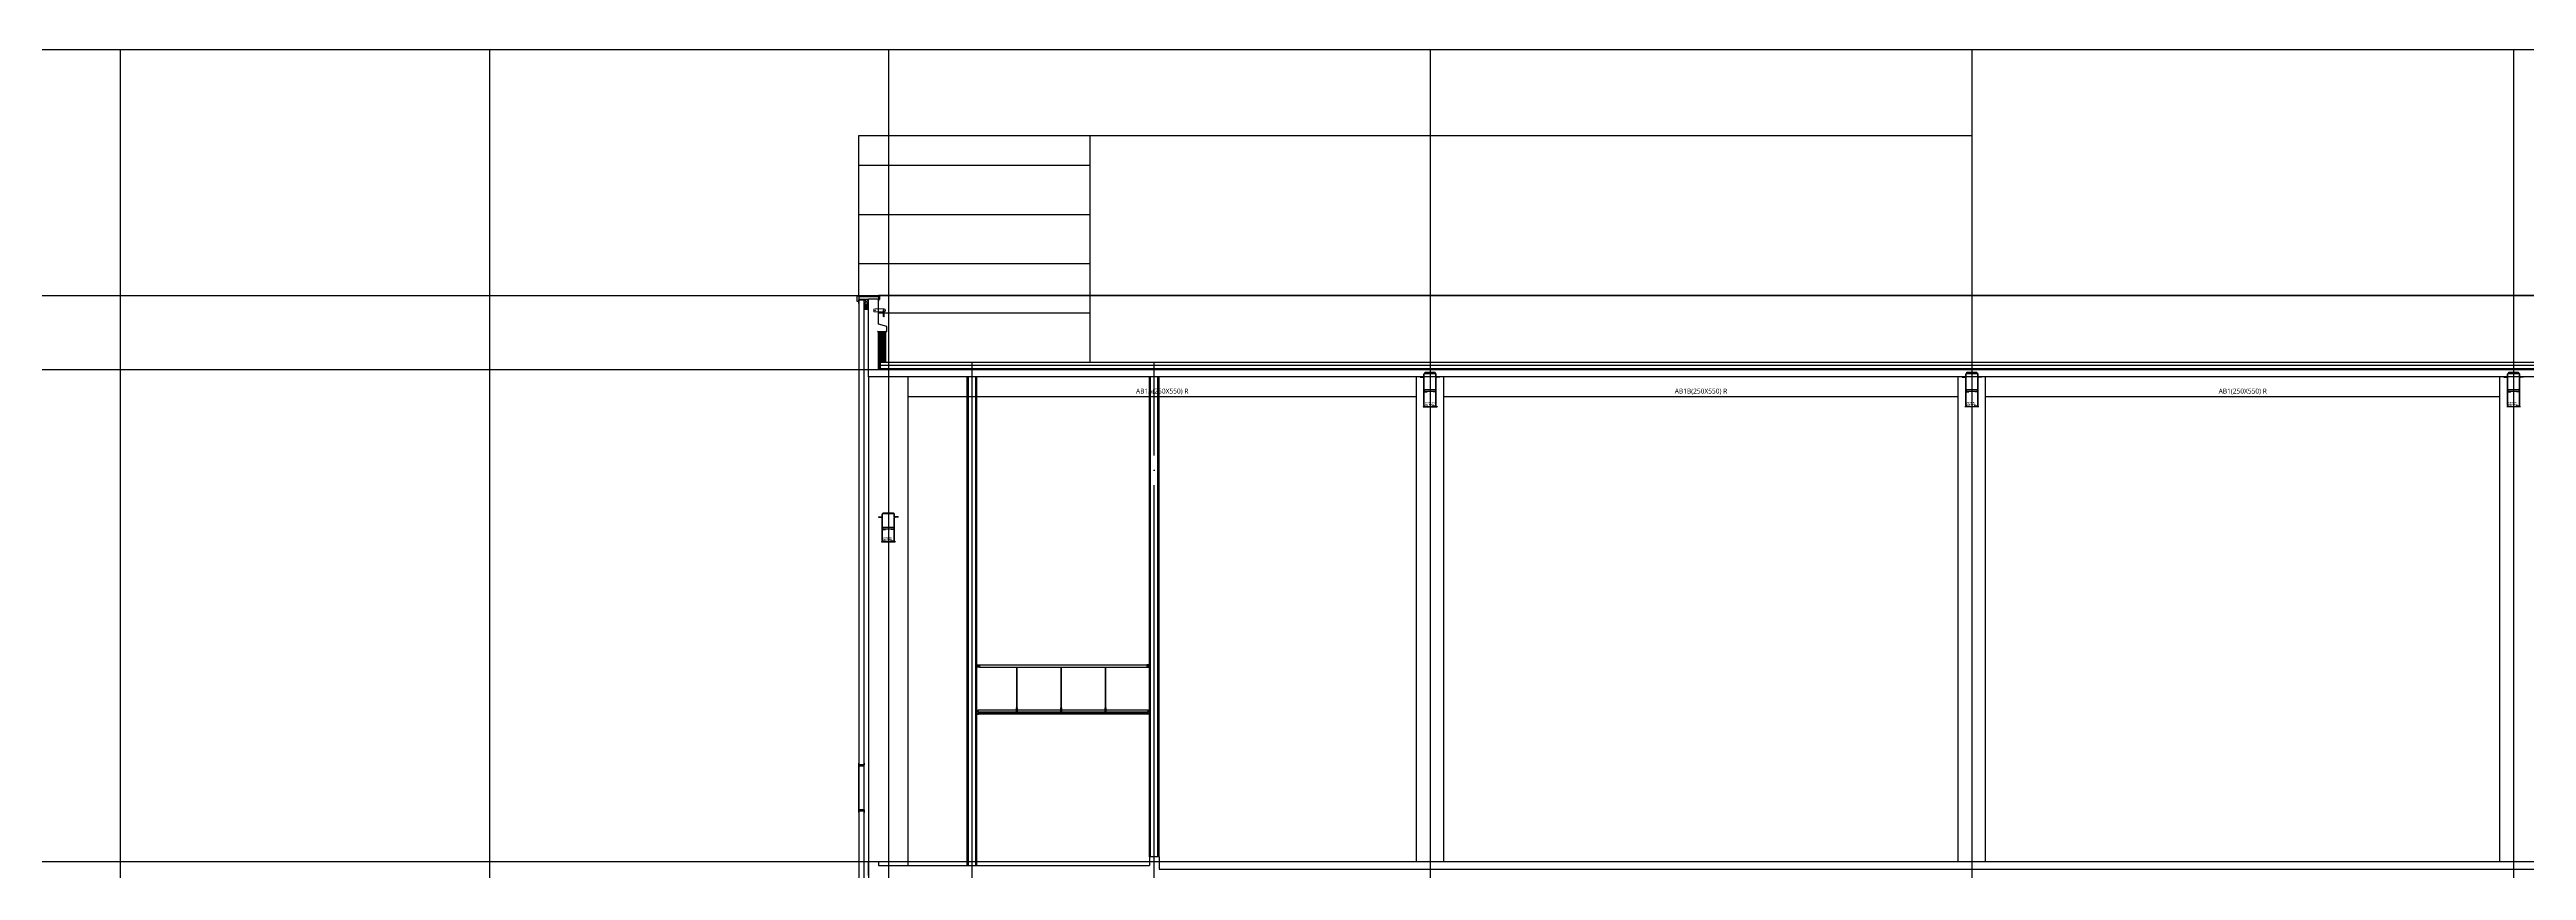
# Model space of a CAD drawing. Header units: millimetres. Extents: x -39468 to 212532, y -94717 to 83483.
# Drawn here: x 19089 to 69381, y -41478 to -24798 of the extents above; entities that cross this region are included whole.
import ezdxf
from ezdxf.enums import TextEntityAlignment as Align

# ---------------------------------------------------------------- set-up
doc = ezdxf.new("R2010")
doc.units = ezdxf.units.MM
doc.header["$LTSCALE"] = 300
doc.header["$MEASUREMENT"] = 0
for name, pattern in [('CEN', [62, 60, -1, 0, -1]), ('HID', [2, 1.1, -0.9]), ('HIDDEN', [0.375, 0.25, -0.125]), ('XR-단면도$0$HID', [2, 1.1, -0.9]), ('주단면도-1$0$HID', [2, 1.1, -0.9]), ('주단면도-1$0$STD_CENTER', [66, 60, -2, 2, -2])]:
    doc.linetypes.add(name, pattern=pattern)
doc.layers.get('0').update_dxf_attribs({"linetype": 'CONTINUOUS'})
for name, color, linetype in [('##좌굴방지', 6, 'CONTINUOUS'), ('A-CEN', 1, 'CEN'), ('A-CONC-LIN1', 2, 'CONTINUOUS'), ('A-FIN-TYP2', 4, 'CONTINUOUS'), ('A-SECT-LOUVER', 4, 'CONTINUOUS'), ('A-SECT-MATR2', 6, 'CONTINUOUS'), ('A-WALL-DRY1', 7, 'CONTINUOUS'), ('A-XXXX-SOLD', 252, 'CONTINUOUS'), ('C02-AA$0$A-FIN-TYP1', 6, 'CONTINUOUS'), ('C02-AA$0$A-SECT-CLNG', 6, 'CONTINUOUS'), ('C02-AA$0$A-SECT-MATR1', 4, 'CONTINUOUS'), ('SECT1', 2, 'CONTINUOUS'), ('주단면도-1$0$A-FIN-TYP1', 6, 'CONTINUOUS'), ('주단면도-1$0$A-FLOR-FLIN-TYP2', 8, 'CONTINUOUS'), ('주단면도-1$0$A-FLOR-GW', 6, 'CONTINUOUS'), ('주단면도-1$0$A-SECT-ELEV', 8, 'CONTINUOUS'), ('주단면도-1$0$A-ST-AXIS-CEN', 252, '주단면도-1$0$STD_CENTER'), ('주단면도-1$0$A-ST-CONC', 2, 'CONTINUOUS'), ('주단면도-1$0$HID', 7, '주단면도-1$0$HID')]:
    doc.layers.add(name, color=color, linetype=linetype)
for name, color, linetype, plot in [('A-ANNO-NPLT', 129, 'CONTINUOUS', False), ('Defpoint', 161, 'CONTINUOUS', False), ('주단면도-1$0$Defpoint', 161, 'CONTINUOUS', False)]:
    doc.layers.add(name, color=color, linetype=linetype, plot=plot)
for name, color, linetype, lineweight in [('A-CONC-LIN2', 7, 'CONTINUOUS', 25), ('A-ELEV-LIN2', 7, 'CONTINUOUS', 25), ('A-SECT-LIN2', 6, 'CONTINUOUS', 20), ('A-WAXM-BLOC', 3, 'CONTINUOUS', 25), ('A-WAXM-PANL', 6, 'CONTINUOUS', 20), ('A-XXXX-COAT', 8, 'CONTINUOUS', 18), ('A-XXXX-FIN2', 6, 'CONTINUOUS', 20), ('A-XXXX-HATC', 8, 'CONTINUOUS', 18), ('A-XXXX-HID', 8, 'HIDDEN', 18), ('A-XXXX-INSL2', 8, 'CONTINUOUS', 18), ('A-XXXX-STL', 3, 'CONTINUOUS', 25), ('A-XXXX-WAT1', 9, 'HID', 20), ('XR-단면도$0$A-DWXK-OPEN', 1, 'XR-단면도$0$HID', 15), ('XR-단면도$0$A-SECT-LIN2', 6, 'CONTINUOUS', 20), ('XR-단면도$0$A-SECT-LIN3', 255, 'CONTINUOUS', 18)]:
    doc.layers.add(name, color=color, linetype=linetype, lineweight=lineweight)
doc.layers.add('A-XXXX-NPLT', color=144, linetype='CONTINUOUS', lineweight=15, plot=False)
doc.styles.get("Standard").update_dxf_attribs({"font": 'NanumGothicBold.ttf'})
doc.styles.add('맑은고딕', font='malgun.ttf')
pattern_1 = [(45, (-39266.6069, -1604.5902), (-0.25, 0.25), [])]
pattern_2 = [(45, (-19426.6069, -1698.5902), (-0.25, 0.25), [])]
pattern_3 = [(45, (-19426.6069, -1704.5902), (-0.25, 0.25), [])]

# ---------------------------------------------------------------- blocks, each defined once
blk = doc.blocks.new('A$C1e6bed7d')
at = {"layer": 'A-SECT-LOUVER'}
for p, q in [((-18, -1380), (-18, -487)), ((89, -1380), (89, -487))]:
    blk.add_line(p, q, dxfattribs=at)
for points in [[(0, -468, 0.414214), (1, -467, 0.414214), (0, -467), (-15, -467), (-15, -435, 2.252934), (-17, -436), (-17, -467), (-18, -467), (-18, -487), (-5, -487), (-5, -486), (-4, -487), (8, -487), (9, -486), (9, -487), (35, -487), (62, -487), (62, -486), (62, -487), (75, -487), (75, -486), (76, -487), (89, -487), (89, -468), (94, -468), (94, -434, 0.414214), (94, -433), (90, -433, 0.290922), (90, -434), (87, -439, 1), (89, -440), (91, -435, -0.290922), (91, -435), (92, -435, -0.414214), (93, -435), (93, -467), (71, -467, 0.414214), (70, -467, 0.414214), (71, -468), (87, -468), (87, -478), (75, -478, 0.414214), (74, -479, 0.414214), (75, -480), (87, -480), (87, -485), (35, -485), (-16, -485), (-16, -480), (-4, -480, 0.414214), (-3, -479), (-3, -479), (-3, -479, 0.414214), (-4, -478), (-16, -478), (-16, -468)], [(0, -1399, -0.414214), (1, -1399, -0.414214), (0, -1400), (-15, -1400), (-15, -1432, -2.252934), (-17, -1431), (-17, -1400), (-18, -1400), (-18, -1380), (-5, -1380), (-5, -1381), (-4, -1380), (8, -1380), (9, -1381), (9, -1380), (35, -1380), (62, -1380), (62, -1381), (62, -1380), (75, -1380), (75, -1381), (76, -1380), (89, -1380), (89, -1399), (94, -1399), (94, -1433, -0.414214), (94, -1433), (90, -1433, -0.290922), (90, -1433), (87, -1428, -1), (89, -1427), (91, -1432, 0.290922), (91, -1432), (92, -1432, 0.414214), (93, -1431), (93, -1400), (71, -1400, -0.414214), (70, -1399, -0.414214), (71, -1399), (87, -1399), (87, -1388), (75, -1388, -0.414214), (74, -1388, -0.414214), (75, -1387), (87, -1387), (87, -1382), (35, -1382), (-16, -1382), (-16, -1387), (-4, -1387, -0.414214), (-3, -1388), (-3, -1388), (-3, -1388, -0.414214), (-4, -1388), (-16, -1388), (-16, -1399)]]:
    blk.add_lwpolyline(points, format="xyb", close=True, dxfattribs=at)
at = {"layer": 'A-SECT-MATR2'}
for p, q in [((86, -467), (-14, -467)), ((-14, -1400), (86, -1400))]:
    blk.add_line(p, q, dxfattribs=at)
blk = doc.blocks.new('A$C1BF15DB8')
at = {"layer": 'A-ANNO-NPLT'}
for p, q in [((-21, 14, 0), (-21, -10, 0)), ((0, 0, 0), (-31, 0, 0))]:
    blk.add_line(p, q, dxfattribs=at)
at = {"layer": 'C02-AA$0$A-FIN-TYP1'}
blk.add_line((0, 24), (0, 0), dxfattribs=at)
at = {"layer": 'C02-AA$0$A-SECT-CLNG', "color": 8}
blk.add_line((4, 44), (4, 82), dxfattribs=at)
at = {"layer": 'C02-AA$0$A-SECT-MATR1'}
blk.add_lwpolyline([(-21, 14), (-6, 14), (-6, -1), (9, -1), (9, 0), (-5, 0), (-5, 15), (-20, 15), (-20, 29), (-21, 29)], close=True, dxfattribs=at)
blk = doc.blocks.new('A$C1A1450A5')
at = {"layer": 'C02-AA$0$A-SECT-CLNG', "color": 8}
for p, q in [((-7, 0), (-7, -3)), ((7, 0), (-7, 0)), ((7, 0), (7, -3)), ((10, -3), (-10, -3)), ((-10, -3), (-10, -83)), ((10, -6), (-10, -6)), ((10, -37), (-10, -37)), ((10, -83), (-10, -83)), ((-7, -9), (-7, -6)), ((7, -9), (-7, -9)), ((-4, -14), (-4, -9)), ((4, -14), (-4, -14)), ((4, -14), (4, -9)), ((7, -9), (7, -6)), ((10, -3), (10, -83))]:
    blk.add_line(p, q, dxfattribs=at)
blk = doc.blocks.new('*U3021')
at = {"layer": 'A-ANNO-NPLT'}
for p, q in [((-214, 0), (-245, 0)), ((-235, 14), (-235, -10)), ((3244, 0, 0), (3275, 0, 0)), ((3265, 14, 0), (3265, -10, 0))]:
    blk.add_line(p, q, dxfattribs=at)
at = {"layer": 'C02-AA$0$A-FIN-TYP1'}
for p, q in [((-214, 24), (3244, 24)), ((-214, 12), (3244, 12)), ((-214, 0), (3244, 0))]:
    blk.add_line(p, q, dxfattribs=at)
at = {"layer": 'C02-AA$0$A-SECT-CLNG', "color": 8}
for p, q in [((565, 950), (565, 125)), ((572, 950), (572, 125)), ((1465, 950), (1465, 125)), ((1472, 950), (1472, 125)), ((2365, 950), (2365, 125)), ((2372, 950), (2372, 125)), ((-210, 82), (3239, 82)), ((-210, 44), (3239, 44))]:
    blk.add_line(p, q, dxfattribs=at)
for p in [(569, 125), (1469, 125), (2369, 125)]:
    blk.add_blockref('A$C1A1450A5', p, dxfattribs=at)
at = {"layer": 'C02-AA$0$A-SECT-MATR1'}
blk.add_blockref('A$C1BF15DB8', (-214, 0), dxfattribs=at)
at = {"layer": 'C02-AA$0$A-SECT-MATR1', "xscale": -1}
blk.add_blockref('A$C1BF15DB8', (3244, 0), dxfattribs=at)
blk = doc.blocks.new('G$C6AF4DB44')
at = {"layer": 'A-FIN-TYP2', "color": 8}
for p, q in [((5084, 47, 0), (5128, 3, 0)), ((5084, 3, 0), (5128, 47, 0)), ((8578, 47, 0), (8534, 3, 0)), ((8578, 3, 0), (8534, 47, 0))]:
    blk.add_line(p, q, dxfattribs=at)
at = {"layer": 'A-FIN-TYP2', "color": 8, "linetype": 'HIDDEN'}
for p, q in [((5131, 47, 0), (8531, 47, 0)), ((5131, 3, 0), (8531, 3, 0))]:
    blk.add_line(p, q, dxfattribs=at)
at = {"layer": 'A-FIN-TYP2', "color": 8, "linetype": 'HIDDEN', "elevation": 0}
for points in [[(5128, 3), (5084, 3), (5084, 47), (5128, 47)], [(8534, 3), (8578, 3), (8578, 47), (8534, 47)]]:
    blk.add_lwpolyline(points, close=True, dxfattribs=at)
at = {"layer": 'C02-AA$0$A-FIN-TYP1'}
for p, q in [((5131, 50, 0), (8531, 50, 0)), ((5131, 0, 0), (8531, 0, 0))]:
    blk.add_line(p, q, dxfattribs=at)
at = {"layer": 'C02-AA$0$A-FIN-TYP1', "elevation": 0}
for points in [[(5131, 0), (5081, 0), (5081, 50), (5131, 50)], [(8531, 0), (8581, 0), (8581, 50), (8531, 50)]]:
    blk.add_lwpolyline(points, close=True, dxfattribs=at)
blk = doc.blocks.new('G$C0162B642')
h = blk.add_hatch()
h.set_pattern_fill('ANSI31', color=252, scale=0.1, angle=45, style=0)
h.set_pattern_definition(pattern_1)
h.paths.add_polyline_path([(74, 500), (74, 535), (80, 535), (80, 500)])
h = blk.add_hatch()
h.set_pattern_fill('ANSI31', color=252, scale=0.1, angle=45, style=0)
h.set_pattern_definition(pattern_1)
h.paths.add_polyline_path([(174, 581), (224, 581), (224, 575), (174, 575)])
h = blk.add_hatch()
h.set_pattern_fill('ANSI31', color=252, scale=0.1, angle=45, style=0)
h.set_pattern_definition(pattern_1)
h.paths.add_polyline_path([(324, 500), (324, 535), (318, 535), (318, 500)])
at = {"layer": '##좌굴방지'}
for points in [[(318, 259), (80, 259), (80, 253), (140, 253), (140, 259)], [(88, 259), (88, 299), (310, 299), (310, 259)], [(318, 259), (318, 253), (258, 253), (258, 259)]]:
    blk.add_lwpolyline(points, dxfattribs=at)
at = {"color": 2, "linetype": 'Continuous'}
for p, q in [((0, 506), (60, 506)), ((0, 506), (0, 500)), ((74, 500), (74, 560)), ((80, 500), (80, 560)), ((95, 581), (303, 581)), ((95, 575), (303, 575)), ((318, 500), (318, 560)), ((324, 500), (324, 560)), ((398, 506), (338, 506)), ((398, 506), (398, 500)), ((0, 500), (60, 500)), ((74, 500), (80, 500)), ((74, 26), (74, 486)), ((80, 26), (80, 486)), ((94, 12), (154, 12)), ((94, 6), (154, 6)), ((154, 6), (154, 12)), ((304, 12), (244, 12)), ((244, 6), (244, 12)), ((304, 6), (244, 6)), ((324, 500), (318, 500)), ((318, 26), (318, 486)), ((324, 26), (324, 486)), ((398, 500), (338, 500))]:
    blk.add_line(p, q, dxfattribs=at)
at = {"color": 3, "linetype": 'Continuous'}
for p, q in [((99, 581), (99, 590)), ((99, 590), (299, 590)), ((99, 581), (299, 581)), ((299, 581), (299, 590)), ((59, 6), (339, 6)), ((59, 6), (59, 0)), ((59, 0), (339, 0)), ((339, 6), (339, 0))]:
    blk.add_line(p, q, dxfattribs=at)
at = {"color": 2, "linetype": 'Continuous'}
for centre, radius, start, end in [((60, 486), 20, 0, 90), ((95, 560), 21, 90, 180), ((95, 560), 15, 90, 180), ((303, 560), 21, 0, 90), ((303, 560), 15, 0, 90), ((338, 486), 20, 90, 180), ((60, 486), 14, 0, 90), ((94, 26), 20, 180, 270), ((94, 26), 14, 180, 270), ((304, 26), 20, 270, 0), ((304, 26), 14, 270, 0), ((338, 486), 14, 90, 180)]:
    blk.add_arc(centre, radius, start, end, dxfattribs=at)
at = {"layer": 'Defpoint', "linetype": 'Continuous'}
for s, p in [('AG12 (R)', (94, 81)), ('250 X 656', (94, 41))]:
    blk.add_text(s, height=30, dxfattribs=at).set_placement(p, align=Align.MIDDLE_LEFT)
blk = doc.blocks.new('G$CF8D684E4')
h = blk.add_hatch()
h.set_pattern_fill('ANSI31', color=252, scale=0.1, angle=45, style=0)
h.set_pattern_definition(pattern_2)
h.paths.add_polyline_path([(74, 607), (74, 642), (80, 642), (80, 607)])
h = blk.add_hatch()
h.set_pattern_fill('ANSI31', color=252, scale=0.1, angle=45, style=0)
h.set_pattern_definition(pattern_2)
h.paths.add_polyline_path([(174, 687), (224, 687), (224, 681), (174, 681)])
h = blk.add_hatch()
h.set_pattern_fill('ANSI31', color=252, scale=0.1, angle=45, style=0)
h.set_pattern_definition(pattern_2)
h.paths.add_polyline_path([(324, 607), (324, 642), (318, 642), (318, 607)])
at = {"layer": '##좌굴방지'}
for points in [[(318, 315), (80, 315), (80, 309), (140, 309), (140, 315)], [(88, 315), (88, 355), (310, 355), (310, 315)], [(318, 315), (318, 309), (258, 309), (258, 315)]]:
    blk.add_lwpolyline(points, dxfattribs=at)
at = {"color": 2, "linetype": 'Continuous'}
for p, q in [((0, 612), (62, 612)), ((0, 612), (0, 606)), ((0, 606), (62, 606)), ((74, 607), (74, 666)), ((74, 607), (80, 607)), ((74, 30), (74, 594)), ((80, 607), (80, 666)), ((80, 30), (80, 594)), ((95, 687), (303, 687)), ((95, 681), (303, 681)), ((318, 607), (318, 666)), ((324, 607), (318, 607)), ((318, 30), (318, 594)), ((324, 607), (324, 666)), ((324, 30), (324, 594)), ((398, 612), (336, 612)), ((398, 606), (336, 606)), ((398, 612), (398, 606)), ((92, 18), (154, 18)), ((92, 12), (154, 12)), ((154, 12), (154, 18)), ((306, 18), (244, 18)), ((244, 12), (244, 18)), ((306, 12), (244, 12))]:
    blk.add_line(p, q, dxfattribs=at)
at = {"color": 3, "linetype": 'Continuous'}
for p, q in [((99, 687), (99, 707)), ((99, 707), (299, 707)), ((99, 687), (299, 687)), ((299, 687), (299, 707)), ((59, 12), (339, 12)), ((59, 12), (59, 0)), ((59, 0), (339, 0)), ((339, 12), (339, 0))]:
    blk.add_line(p, q, dxfattribs=at)
at = {"color": 2, "linetype": 'Continuous'}
for centre, radius, start, end in [((62, 594), 18, 0, 90), ((62, 594), 12, 0, 90), ((95, 666), 21, 90, 180), ((95, 666), 15, 90, 180), ((303, 666), 21, 0, 90), ((303, 666), 15, 0, 90), ((336, 594), 18, 90, 180), ((336, 594), 12, 90, 180), ((92, 30), 18, 180, 270), ((92, 30), 12, 180, 270), ((306, 30), 18, 270, 0), ((306, 30), 12, 270, 0)]:
    blk.add_arc(centre, radius, start, end, dxfattribs=at)
at = {"layer": 'Defpoint', "linetype": 'Continuous'}
for s, p in [('AG11A (R)', (92, 85)), ('250 X 762', (92, 45))]:
    blk.add_text(s, height=30, dxfattribs=at).set_placement(p, align=Align.MIDDLE_LEFT)
blk = doc.blocks.new('G$CFB79C81F')
h = blk.add_hatch()
h.set_pattern_fill('ANSI31', color=252, scale=0.1, angle=45, style=0)
h.set_pattern_definition(pattern_3)
h.paths.add_polyline_path([(74, 601), (74, 636), (80, 636), (80, 601)])
h = blk.add_hatch()
h.set_pattern_fill('ANSI31', color=252, scale=0.1, angle=45, style=0)
h.set_pattern_definition(pattern_3)
h.paths.add_polyline_path([(174, 681), (224, 681), (224, 675), (174, 675)])
h = blk.add_hatch()
h.set_pattern_fill('ANSI31', color=252, scale=0.1, angle=45, style=0)
h.set_pattern_definition(pattern_3)
h.paths.add_polyline_path([(324, 601), (324, 636), (318, 636), (318, 601)])
at = {"layer": '##좌굴방지'}
for points in [[(318, 309), (80, 309), (80, 303), (140, 303), (140, 309)], [(88, 309), (88, 349), (310, 349), (310, 309)], [(318, 309), (318, 303), (258, 303), (258, 309)]]:
    blk.add_lwpolyline(points, dxfattribs=at)
at = {"color": 2, "linetype": 'Continuous'}
for p, q in [((0, 606), (62, 606)), ((0, 606), (0, 600)), ((0, 600), (62, 600)), ((74, 601), (74, 660)), ((74, 601), (80, 601)), ((74, 24), (74, 588)), ((80, 601), (80, 660)), ((80, 24), (80, 588)), ((95, 681), (303, 681)), ((95, 675), (303, 675)), ((318, 601), (318, 660)), ((324, 601), (318, 601)), ((318, 24), (318, 588)), ((324, 601), (324, 660)), ((324, 24), (324, 588)), ((398, 606), (336, 606)), ((398, 600), (336, 600)), ((398, 606), (398, 600)), ((92, 12), (154, 12)), ((92, 6), (154, 6)), ((154, 6), (154, 12)), ((306, 12), (244, 12)), ((244, 6), (244, 12)), ((306, 6), (244, 6))]:
    blk.add_line(p, q, dxfattribs=at)
at = {"color": 3, "linetype": 'Continuous'}
for p, q in [((99, 681), (99, 699)), ((99, 699), (299, 699)), ((99, 681), (299, 681)), ((299, 681), (299, 699)), ((59, 6), (339, 6)), ((59, 6), (59, 0)), ((59, 0), (339, 0)), ((339, 6), (339, 0))]:
    blk.add_line(p, q, dxfattribs=at)
at = {"color": 2, "linetype": 'Continuous'}
for centre, radius, start, end in [((62, 588), 18, 0, 90), ((62, 588), 12, 0, 90), ((95, 660), 21, 90, 180), ((95, 660), 15, 90, 180), ((303, 660), 21, 0, 90), ((303, 660), 15, 0, 90), ((336, 588), 18, 90, 180), ((336, 588), 12, 90, 180), ((92, 24), 18, 180, 270), ((92, 24), 12, 180, 270), ((306, 24), 18, 270, 0), ((306, 24), 12, 270, 0)]:
    blk.add_arc(centre, radius, start, end, dxfattribs=at)
at = {"layer": 'Defpoint', "linetype": 'Continuous'}
for s, p in [('AG11 (R)', (92, 79)), ('250 X 756', (92, 39))]:
    blk.add_text(s, height=30, dxfattribs=at).set_placement(p, align=Align.MIDDLE_LEFT)

msp = doc.modelspace()

# ---------------------------------------------------------------- hatches: boundary and pattern name
at = {"layer": 'A-XXXX-HATC'}
h = msp.add_hatch(dxfattribs=at)
h.set_pattern_fill('ANSI37', color=256, scale=100)
h.set_pattern_definition([(45, (-25482.372, -191488.087), (-8.8388348, 8.8388348), []), (135, (-25482.372, -191488.087), (-8.8388348, -8.8388348), [])])
h.paths.add_polyline_path([(35960, -31278), (35960, -31148), (35940, -31148), (35940, -31260), (35958, -31278)])
at = {"layer": 'A-XXXX-SOLD'}
h = msp.add_hatch(dxfattribs=at)
h.set_pattern_fill('ANSI31', color=256, scale=5)
h.set_pattern_definition([(45, (-110079.267, -355488.087), (-11.22532015, 11.22532015), [])])
h.paths.add_polyline_path([(36050, -30528), (35960, -30528), (35960, -31148), (36050, -31148)])

# ---------------------------------------------------------------- linework, layer by layer
for p, q in [((41420, -41198), (41420, -31448)), ((41433, -41198), (41433, -31448)), ((41445, -41198), (41445, -31448)), ((41595, -41198), (41595, -31448)), ((41608, -41198), (41608, -31448)), ((41620, -41198), (41620, -31448)), ((46841, -41298, 103000), (46841, -31448, 103000)), ((47399, -41298, 103000), (47399, -31448, 103000)), ((57841, -41298, 103000), (57841, -31448, 103000)), ((58399, -41298, 103000), (58399, -31448, 103000)), ((68841, -41298, 103000), (68841, -31448, 103000))]:
    msp.add_line(p, q)
at = {"layer": 'A-CEN'}
for p, q in [((37820, -60648), (37820, -31148)), ((41520, -51648), (41520, -31148))]:
    msp.add_line(p, q, dxfattribs=at)
at = {"layer": 'A-CONC-LIN1'}
for p, q in [((35920, -30538), (35900, -30528)), ((35900, -30528), (36070, -30528)), ((36090, -30428), (35920, -30378)), ((35920, -31298), (35920, -30538)), ((36070, -30528), (36070, -30523)), ((36070, -30523), (36080, -30523)), ((36080, -30523), (36080, -30528)), ((36080, -30528), (36090, -30528)), ((36090, -30528), (36090, -30428))]:
    msp.add_line(p, q, dxfattribs=at)
at = {"layer": 'A-CONC-LIN2'}
msp.add_line((35960, -31278), (35960, -31148), dxfattribs=at)
at = {"layer": 'A-ELEV-LIN2'}
for p, q in [((36520, -41378), (36520, -31448)), ((36520, -31848), (46841, -31848)), ((47399, -31848), (57841, -31848)), ((58399, -31848), (68841, -31848))]:
    msp.add_line(p, q, dxfattribs=at)
at = {"layer": 'A-SECT-LIN2'}
for p, q in [((35920, -30128), (36016, -30128)), ((35940, -31260), (35940, -30528)), ((35958, -31278), (35940, -31260))]:
    msp.add_line(p, q, dxfattribs=at)
msp.add_lwpolyline([(36035, -30128, 1), (36035, -30068), (35920, -30068)], format="xyb", dxfattribs=at)
msp.add_lwpolyline([(36016, -30098, -1), (36035, -30098), (36035, -30217, -1), (36016, -30217)], format="xyb", close=True, dxfattribs=at)
msp.add_arc((36025, -30098), 12.4, 320.0084, 219.9916, dxfattribs=at)
at = {"layer": 'A-WALL-DRY1'}
for p, q in [((37720, -41378), (37720, -31448)), ((37733, -41378), (37733, -31448)), ((37745, -41378), (37745, -31448)), ((37895, -41378), (37895, -31448)), ((37908, -41378), (37908, -31448)), ((37920, -41378), (37920, -31448))]:
    msp.add_line(p, q, dxfattribs=at)
at = {"layer": 'A-WAXM-BLOC'}
for p, q in [((35960, -30528), (35960, -31148)), ((36050, -30548), (35960, -30548)), ((36050, -30608), (35960, -30608)), ((36050, -30668), (35960, -30668)), ((36050, -30528), (36050, -31148)), ((36050, -30728), (35960, -30728)), ((36050, -30788), (35960, -30788)), ((36050, -30848), (35960, -30848)), ((36050, -30908), (35960, -30908)), ((36050, -30968), (35960, -30968)), ((36050, -31028), (35960, -31028)), ((36050, -31088), (35960, -31088))]:
    msp.add_line(p, q, dxfattribs=at)
at = {"layer": 'A-WAXM-PANL'}
for p, q in [((35920, -29823), (35520, -29823)), ((35520, -29873), (35520, -29823)), ((35520, -29873), (35920, -29873)), ((35920, -29873), (35920, -29823))]:
    msp.add_line(p, q, dxfattribs=at)
at = {"layer": 'A-XXXX-COAT'}
for p, q in [((35512, -29887), (35512, -29888)), ((35513, -29888), (35512, -29889)), ((35513, -29888), (35512, -29888)), ((35512, -29893), (35512, -29889)), ((35513, -29893), (35512, -29894)), ((35513, -29893), (35512, -29893)), ((35512, -29894), (35512, -29894)), ((35513, -29887), (35517, -29887)), ((35513, -29888), (35517, -29888)), ((35513, -29893), (35517, -29893)), ((35517, -29895), (35513, -29895)), ((35517, -29887), (35517, -29886)), ((35517, -29887), (35517, -29895)), ((35517, -29895), (35517, -29895)), ((35518, -29881), (35518, -29901)), ((35518, -29881), (35520, -29881)), ((35518, -29886), (35518, -29886)), ((35518, -29896), (35518, -29896)), ((35518, -29901), (35520, -29901)), ((35518, -29949), (35518, -29950)), ((35518, -29949), (35518, -29949)), ((35518, -29951), (35518, -29949)), ((35518, -29955), (35518, -29951)), ((35529, -29951), (35518, -29951)), ((35518, -29955), (35518, -29956)), ((35518, -29956), (35518, -29955)), ((35518, -29955), (35529, -29955)), ((35518, -29956), (35518, -29956)), ((35520, -29901), (35520, -29881)), ((35620, -29888), (35520, -29888)), ((35620, -29893), (35520, -29893)), ((35529, -29955), (35529, -29951)), ((35620, -29887), (35620, -29894)), ((35620, -29887), (35654, -29887)), ((35661, -29888), (35620, -29888)), ((35620, -29893), (35661, -29893)), ((35620, -29894), (35654, -29894)), ((35654, -29887), (35655, -29888)), ((35656, -29888), (35654, -29890)), ((35654, -29890), (35657, -29893)), ((35654, -29894), (35655, -29893)), ((35660, -29891), (35656, -29888)), ((35657, -29893), (35661, -29893)), ((35660, -29891), (35664, -29891)), ((35664, -29891), (35661, -29888)), ((35664, -29891), (35661, -29893)), ((35912, -29902), (35912, -29898)), ((35912, -29898), (35922, -29898)), ((35922, -29902), (35912, -29902)), ((35922, -29897), (35923, -29897)), ((35922, -29898), (35922, -29897)), ((35922, -29902), (35922, -29898)), ((35922, -29902), (35922, -29903)), ((35922, -29903), (35923, -29903)), ((35923, -29897), (35923, -29897)), ((35923, -29903), (35923, -29903))]:
    msp.add_line(p, q, dxfattribs=at)
for points in [[(35517, -29952), (35517, -29953), (35516, -29953, 0.327973), (35518, -29955), (35518, -29953), (35518, -29950, 0.327973), (35516, -29952)], [(35924, -29900), (35924, -29900), (35925, -29900, -0.327973), (35923, -29903), (35923, -29900), (35923, -29897, -0.327973), (35925, -29900)]]:
    msp.add_lwpolyline(points, format="xyb", close=True, dxfattribs=at)
for points in [[(35529, -29954), (35530, -29954), (35531, -29953), (35530, -29952), (35529, -29952)], [(35912, -29901), (35910, -29901), (35909, -29900), (35910, -29899), (35912, -29899)]]:
    msp.add_lwpolyline(points, dxfattribs=at)
for centre, start, end in [((35513, -29887), 90, 180), ((35513, -29889), 135, 180), ((35513, -29893), 180, 225), ((35513, -29894), 180, 270), ((35513, -29894), 135, 180), ((35518, -29886), 90, 180), ((35518, -29895), 180, 270)]:
    msp.add_arc(centre, 0.5, start, end, dxfattribs=at)
at = {"layer": 'A-XXXX-FIN2'}
msp.add_line((36070, -30528), (36070, -31148), dxfattribs=at)
at = {"layer": 'A-XXXX-HID', "linetype": 'HIDDEN'}
msp.add_lwpolyline([(35920, -30068), (35827, -30068), (35827, -30128), (35920, -30128)], dxfattribs=at)
at = {"layer": 'A-XXXX-HID'}
msp.add_lwpolyline([(35920, -30128), (35920, -30068)], dxfattribs=at)
at = {"layer": 'A-XXXX-HID', "linetype": 'HIDDEN'}
msp.add_circle((35852, -30098), 6.5, dxfattribs=at)
at = {"layer": 'A-XXXX-INSL2'}
for p, q in [((35622, -29975), (35620, -29978)), ((35620, -29990), (35627, -30011)), ((35623, -30021), (35620, -30022)), ((35622, -30025), (35620, -30028)), ((35620, -30040), (35627, -30061)), ((35623, -30071), (35620, -30072)), ((35720, -30073), (35620, -30073)), ((35720, -30078), (35620, -30078)), ((35628, -29973), (35622, -29975)), ((35628, -30023), (35622, -30025)), ((35627, -30016), (35623, -30021)), ((35627, -30066), (35623, -30071)), ((35627, -30011), (35627, -30016)), ((35627, -30061), (35627, -30066)), ((35633, -29975), (35628, -29973)), ((35633, -30025), (35628, -30023)), ((35629, -30011), (35637, -29986)), ((35629, -30016), (35629, -30011)), ((35632, -30021), (35629, -30016)), ((35629, -30061), (35637, -30036)), ((35629, -30066), (35629, -30061)), ((35632, -30071), (35629, -30066)), ((35638, -30023), (35632, -30021)), ((35638, -30073), (35632, -30071)), ((35637, -29980), (35633, -29975)), ((35637, -30030), (35633, -30025)), ((35637, -29986), (35637, -29980)), ((35637, -30036), (35637, -30030)), ((35643, -30021), (35638, -30023)), ((35643, -30071), (35638, -30073)), ((35642, -29975), (35639, -29980)), ((35639, -29980), (35639, -29986)), ((35639, -29986), (35647, -30011)), ((35642, -30025), (35639, -30030)), ((35639, -30030), (35639, -30036)), ((35639, -30036), (35647, -30061)), ((35648, -29973), (35642, -29975)), ((35648, -30023), (35642, -30025)), ((35647, -30016), (35643, -30021)), ((35647, -30066), (35643, -30071)), ((35647, -30011), (35647, -30016)), ((35647, -30061), (35647, -30066)), ((35653, -29975), (35648, -29973)), ((35653, -30025), (35648, -30023)), ((35649, -30011), (35657, -29986)), ((35649, -30016), (35649, -30011)), ((35652, -30021), (35649, -30016)), ((35649, -30061), (35657, -30036)), ((35649, -30066), (35649, -30061)), ((35652, -30071), (35649, -30066)), ((35658, -30023), (35652, -30021)), ((35658, -30073), (35652, -30071)), ((35657, -29980), (35653, -29975)), ((35657, -30030), (35653, -30025)), ((35657, -29986), (35657, -29980)), ((35657, -30036), (35657, -30030)), ((35663, -30021), (35658, -30023)), ((35663, -30071), (35658, -30073)), ((35662, -29975), (35659, -29980)), ((35659, -29980), (35659, -29986)), ((35659, -29986), (35667, -30011)), ((35662, -30025), (35659, -30030)), ((35659, -30030), (35659, -30036)), ((35659, -30036), (35667, -30061)), ((35668, -29973), (35662, -29975)), ((35668, -30023), (35662, -30025)), ((35667, -30016), (35663, -30021)), ((35667, -30066), (35663, -30071)), ((35667, -30011), (35667, -30016)), ((35667, -30061), (35667, -30066)), ((35673, -29975), (35668, -29973)), ((35673, -30025), (35668, -30023)), ((35669, -30011), (35677, -29986)), ((35669, -30016), (35669, -30011)), ((35672, -30021), (35669, -30016)), ((35669, -30061), (35677, -30036)), ((35669, -30066), (35669, -30061)), ((35672, -30071), (35669, -30066)), ((35678, -30023), (35672, -30021)), ((35678, -30073), (35672, -30071)), ((35677, -29980), (35673, -29975)), ((35677, -30030), (35673, -30025)), ((35677, -29986), (35677, -29980)), ((35677, -30036), (35677, -30030)), ((35683, -30021), (35678, -30023)), ((35683, -30071), (35678, -30073)), ((35682, -29975), (35679, -29980)), ((35679, -29980), (35679, -29986)), ((35679, -29986), (35687, -30011)), ((35682, -30025), (35679, -30030)), ((35679, -30030), (35679, -30036)), ((35679, -30036), (35687, -30061)), ((35688, -29973), (35682, -29975)), ((35688, -30023), (35682, -30025)), ((35687, -30016), (35683, -30021)), ((35687, -30066), (35683, -30071)), ((35687, -30011), (35687, -30016)), ((35687, -30061), (35687, -30066)), ((35693, -29975), (35688, -29973)), ((35693, -30025), (35688, -30023)), ((35689, -30011), (35697, -29986)), ((35689, -30016), (35689, -30011)), ((35692, -30021), (35689, -30016)), ((35689, -30061), (35697, -30036)), ((35689, -30066), (35689, -30061)), ((35692, -30071), (35689, -30066)), ((35698, -30023), (35692, -30021)), ((35698, -30073), (35692, -30071)), ((35697, -29980), (35693, -29975)), ((35697, -30030), (35693, -30025)), ((35697, -29986), (35697, -29980)), ((35697, -30036), (35697, -30030)), ((35703, -30021), (35698, -30023)), ((35703, -30071), (35698, -30073)), ((35702, -29975), (35699, -29980)), ((35699, -29980), (35699, -29986)), ((35699, -29986), (35707, -30011)), ((35702, -30025), (35699, -30030)), ((35699, -30030), (35699, -30036)), ((35699, -30036), (35707, -30061)), ((35708, -29973), (35702, -29975)), ((35708, -30023), (35702, -30025)), ((35707, -30016), (35703, -30021)), ((35707, -30066), (35703, -30071)), ((35707, -30011), (35707, -30016)), ((35707, -30061), (35707, -30066))]:
    msp.add_line(p, q, dxfattribs=at)
at = {"layer": 'A-XXXX-STL'}
for p, q in [((35488, -29918), (35488, -29798)), ((35488, -29798), (35942, -29818)), ((35518, -29918), (35488, -29918)), ((35490, -29916), (35490, -29800)), ((35490, -29800), (35940, -29820)), ((35520, -29916), (35490, -29916)), ((35518, -29958), (35518, -29918)), ((35518, -29958), (35520, -29958)), ((35520, -29958), (35520, -29916)), ((35940, -29876), (35920, -29876)), ((35920, -29876), (35920, -29908)), ((35922, -29908), (35920, -29908)), ((35942, -29878), (35922, -29878)), ((35922, -29878), (35922, -29908)), ((35940, -29820), (35940, -29876)), ((35942, -29818), (35942, -29878))]:
    msp.add_line(p, q, dxfattribs=at)
at = {"layer": 'A-XXXX-WAT1', "ltscale": 5}
msp.add_line((35900, -30528), (35925, -30534), dxfattribs=at)
at = {"layer": 'XR-단면도$0$A-DWXK-OPEN'}
for p, q in [((35715, -29878), (35625, -29968)), ((35715, -29968), (35625, -29878))]:
    msp.add_line(p, q, dxfattribs=at)
at = {"layer": 'XR-단면도$0$A-SECT-LIN2'}
for p, q in [((35570, -29873), (35720, -29873)), ((35620, -29973), (35620, -29873)), ((35720, -29973), (35620, -29973))]:
    msp.add_line(p, q, dxfattribs=at)
at = {"layer": 'XR-단면도$0$A-SECT-LIN3'}
for p, q in [((35625, -29968), (35625, -29878)), ((35625, -29878), (35715, -29878)), ((35715, -29968), (35625, -29968)), ((35715, -29968), (35715, -29878))]:
    msp.add_line(p, q, dxfattribs=at)
at = {"layer": '주단면도-1$0$A-FIN-TYP1'}
for p, q in [((35950, -31298), (35920, -31268)), ((35958, -31278), (135520, -31278)), ((37908, -41298), (41420, -41298)), ((41620, -41298), (135520, -41298))]:
    msp.add_line(p, q, dxfattribs=at)
for points in [[(35940, -30528), (35940, -31260)], [(35940, -31148), (135520, -31148)], [(35960, -31208), (135520, -31208)], [(37920, -41298), (41420, -41298)]]:
    msp.add_lwpolyline(points, dxfattribs=at)
at = {"layer": '주단면도-1$0$A-FLOR-FLIN-TYP2'}
for points in [[(35720, -31448), (35720, -41378)], [(35720, -41378), (35720, -51298)]]:
    msp.add_lwpolyline(points, dxfattribs=at)
at = {"layer": '주단면도-1$0$A-FLOR-GW'}
for p, q in [((35520, -29798), (35520, -51298)), ((35620, -29898), (35620, -51298))]:
    msp.add_line(p, q, dxfattribs=at)
at = {"layer": '주단면도-1$0$A-SECT-ELEV', "color": 8}
for p, q in [((35520, -29798), (35520, -26548)), ((35520, -26548), (40220, -26548)), ((40220, -31148), (40220, -26548)), ((35520, -27148), (40220, -27148)), ((124120, -29798), (35920, -29798))]:
    msp.add_line(p, q, dxfattribs=at)
for points in [[(40220, -26548), (58120, -26548), (58120, -29648)], [(35520, -28148), (40220, -28148)], [(35520, -29148), (40220, -29148)], [(35920, -30148), (40220, -30148)]]:
    msp.add_lwpolyline(points, dxfattribs=at)
at = {"layer": '주단면도-1$0$A-ST-AXIS-CEN', "linetype": 'Continuous'}
for p, q in [((20520, -24798), (20520, -50948)), ((28020, -24798), (28020, -79298)), ((36120, -24798), (36120, -79298)), ((47120, -24798), (47120, -79298)), ((58120, -24798), (58120, -79298)), ((69120, -24798), (69120, -79298)), ((-5170, -29798), (168381, -29798)), ((-5170, -31298), (168381, -31298)), ((-5170, -41298), (168381, -41298))]:
    msp.add_line(p, q, dxfattribs=at)
at = {"layer": '주단면도-1$0$A-ST-CONC'}
for p, q in [((35720, -31448), (35720, -29873)), ((35920, -30378), (35920, -29873)), ((35920, -30538), (35920, -31298)), ((135520, -31448), (35720, -31448)), ((35920, -31298), (135520, -31298)), ((41420, -41198), (41420, -41378)), ((41620, -41198), (41420, -41198)), ((41620, -41198), (41620, -41448)), ((35720, -41578), (35720, -41378)), ((35920, -41378), (41420, -41378)), ((41620, -41448), (135520, -41448))]:
    msp.add_line(p, q, dxfattribs=at)
for points in [[(35920, -29873), (35720, -29873)], [(35720, -41378), (35720, -41298), (35920, -41298), (35920, -41378)]]:
    msp.add_lwpolyline(points, dxfattribs=at)
at = {"layer": '주단면도-1$0$Defpoint'}
msp.add_line((-5170, -24798), (168376, -24798), dxfattribs=at)
at = {"layer": '주단면도-1$0$HID'}
for p, q in [((35930, -30528), (35930, -31264)), ((35954, -31288), (35930, -31264)), ((35954, -31288), (135520, -31288))]:
    msp.add_line(p, q, dxfattribs=at)

# ---------------------------------------------------------------- block references
for name, p in [('G$CF8D684E4', (46921, -32060)), ('G$CFB79C81F', (57921, -32054)), ('G$CFB79C81F', (68921, -32054)), ('G$C0162B642', (35921, -34801)), ('G$C6AF4DB44', (32839, -37348))]:
    msp.add_blockref(name, p)
at = {"layer": 'C02-AA$0$A-FIN-TYP1'}
msp.add_blockref('*U3021', (38155, -38298), dxfattribs=at)
at = {"layer": 'SECT1'}
msp.add_blockref('A$C1e6bed7d', (35538, -38865), dxfattribs=at)

# ---------------------------------------------------------------- texts
at = {"layer": 'A-XXXX-NPLT', "style": '맑은고딕'}
for s, p in [('AB1A(250X550) R', (41681, -31748)), ('AB1B(250X550) R', (52620, -31748)), ('AB1(250X550) R', (63620, -31748))]:
    msp.add_text(s, height=100, dxfattribs=at).set_placement(p, align=Align.MIDDLE)

doc.saveas('drawing.dxf')
